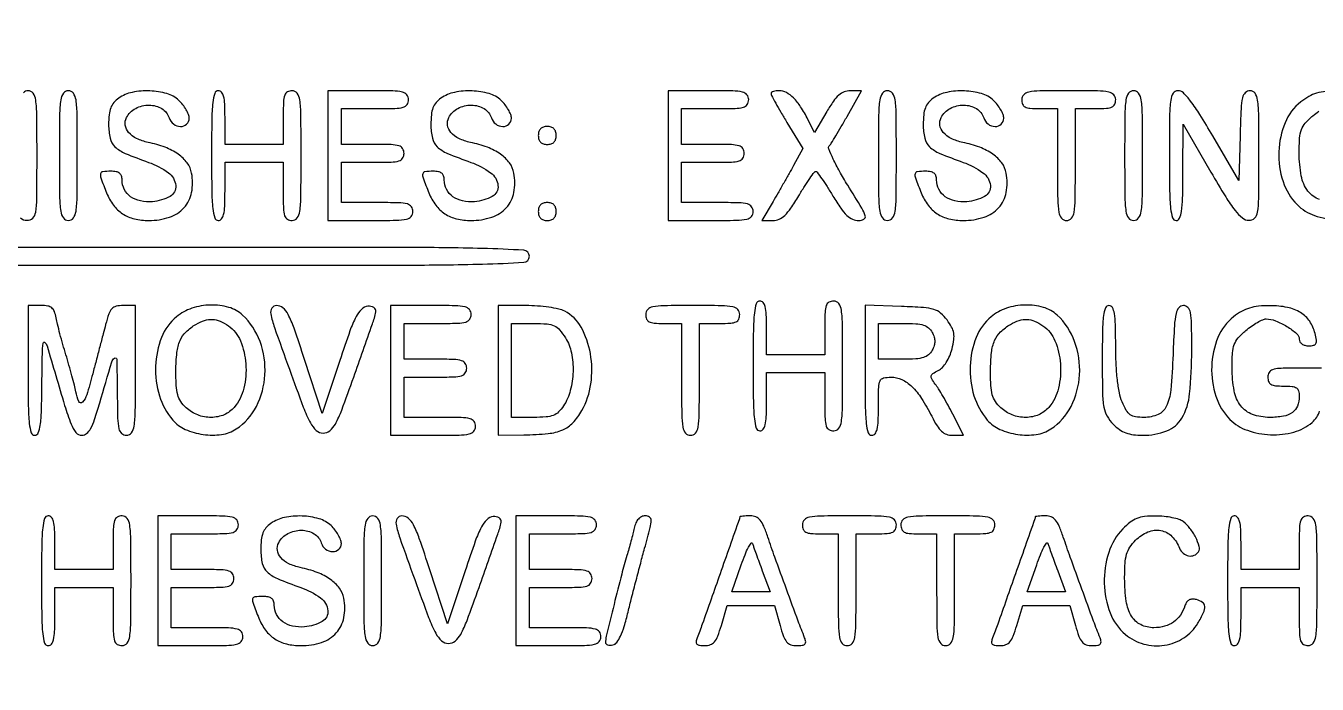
# Model space of a CAD drawing. Extents: x 0 to 1066, y 0 to 761.
# Drawn here: x 792.49 to 816.9, y 282.09 to 294.53 of the extents above; entities that cross this region are included whole.
import ezdxf

# ---------------------------------------------------------------- set-up
doc = ezdxf.new("R2010")
doc.units = 0
doc.header["$MEASUREMENT"] = 0

msp = doc.modelspace()

# ---------------------------------------------------------------- linework, layer by layer
for points in [[(183.390323, 95.266879, 0.000001), (192.989143, 95.254457, 0.000118)], [(329.859243, 95.267872, -0.000023), (352.558836, 95.240684, -0.000004), (375.624384, 95.211821, -0.198594)], [(479.458836, 95.240684, -0.000004), (502.524384, 95.211821, -0.198594)], [(710.559243, 95.267872, -0.000023), (733.258836, 95.240684, -0.000004), (756.324384, 95.211821, -0.198594)], [(416.092229, 95.24091, -0.000004), (439.072908, 95.212432, -0.198597)], [(542.992229, 95.24091, -0.000004), (565.972908, 95.212432, -0.198597)], [(606.442229, 95.24091, -0.000004), (629.422908, 95.212432, -0.198597)], [(669.892229, 95.24091, -0.000004), (692.872908, 95.212432, -0.198597)], [(792.390726, 290.902838, 0.170079), (792.51165, 290.858107, 0.199339), (792.619931, 290.900873, 0.163117), (792.677625, 291.012306, 0.036571), (792.698704, 291.271181, 0.002034), (792.702, 292.0815, 0.002367), (792.698369, 292.848672, 0.031318), (792.677984, 293.130983, 0.117824), (792.628177, 293.259677, 0.246563), (792.53576, 293.3082, 0.195513), (792.444955, 293.271282, 0.145553)], [(817.058834, 293.295018, 0.049497), (816.888712, 293.261329, 0.05494), (816.740239, 293.197821, 0.038421), (816.588928, 293.096343, 0.129246), (816.292805, 292.703697, 0.088626), (816.174613, 292.155392, 0.087215), (816.253165, 291.591733, 0.118789), (816.51996, 291.155531, 0.112618), (816.848424, 290.949094, 0.075265), (817.286535, 290.866395, 0.075304)], [(816.944934, 291.249599, -0.145015), (816.724723, 291.411575, -0.116882), (816.598779, 291.696749, -0.045825), (816.5592, 292.127689, -0.015089), (816.567847, 292.414168, -0.073154), (816.601095, 292.572958, -0.095003), (816.674551, 292.694979, -0.035007), (816.819491, 292.83538, -0.021479), (816.928286, 292.919217, -0.024071)], [(816.9822, 288.063), (816.4746, 288.063, 0.008455), (816.180902, 288.058033, 0.072107), (816.0516, 288.0348, 0.188641), (815.990068, 287.983532, 0.12648), (815.967, 287.8938, 0.087745), (815.981999, 287.808992, 0.177212), (816.025163, 287.757836, 0.10769), (816.108766, 287.731553, 0.022514), (816.2631, 287.7246, -0.021714), (816.425185, 287.717558, -0.124268), (816.505865, 287.689551, -0.187079), (816.546295, 287.632864, -0.062494), (816.5592, 287.53002, -0.091498), (816.525563, 287.347747, -0.148314), (816.429774, 287.224186, -0.113347), (816.259688, 287.154047, -0.041372), (815.99852, 287.1324, -0.086758), (815.675934, 287.188799, -0.145015), (815.455723, 287.350775, -0.116882), (815.329779, 287.635949, -0.045825), (815.2902, 288.066889, -0.015089), (815.298847, 288.353368, -0.073154), (815.332095, 288.512158, -0.095003), (815.405551, 288.634179, -0.035007), (815.550491, 288.77458, -0.021479), (815.659286, 288.858417, -0.024071), (815.770926, 288.929263, -0.024321), (815.870791, 288.979828, -0.105406), (815.935392, 288.9936, -0.095864), (816.112727, 288.959284, -0.042073), (816.327296, 288.851265, -0.039621), (816.509719, 288.718347, -0.218876), (816.5592, 288.610727, 0.137225), (816.572737, 288.562332, 0.104143), (816.610596, 288.521939, 0.087371), (816.668139, 288.495135, 0.065501), (816.737571, 288.486, 0.051376), (816.830548, 288.495579, 0.224479), (816.873499, 288.528025, 0.158116), (816.88418, 288.590788, 0.023398), (816.859342, 288.71865, 0.090086), (816.757094, 288.94864, 0.105062), (816.584633, 289.113682, 0.089301), (816.33608, 289.211788, 0.048933), (816.0093, 289.244581, 0.02471), (815.789834, 289.234218, 0.049497), (815.619712, 289.200529, 0.05494), (815.471239, 289.137021, 0.038421), (815.319928, 289.035543, 0.129246), (815.023805, 288.642897, 0.088626), (814.905613, 288.094592, 0.087215), (814.984165, 287.530933, 0.118789), (815.25096, 287.094731, 0.112618), (815.579424, 286.888294, 0.075265), (816.017535, 286.805595, 0.075304), (816.460252, 286.856285, 0.113008), (816.802123, 287.038366, 0.065979), (816.889955, 287.137589, 0.074329), (816.944672, 287.252491, 0.054743)]]:
    msp.add_lwpolyline(points, format="xyb")
for points in [[(409.06215, 749.15415), (40.8618, 749.132981), (40.8618, 380.65769), (40.8618, 12.1824), (501.2973, 12.1824), (961.7328, 12.1824), (961.7328, 380.646631), (961.7328, 749.110861), (961.41555, 749.1633, 0.040886), (961.153339, 749.184871, 0.000002), (934.190609, 749.194398, 0.000089), (904.448031, 749.199508, 0.000054), (869.1804, 749.195529, -0.000029), (813.61687, 749.186499, -0.000004), (696.10453, 749.175037, -0.000004), (556.774728, 749.163736, -0.000004)], [(793.125, 292.0815, 0.002322), (793.128589, 291.308638, 0.031956), (793.149067, 291.029287, 0.123223), (793.199878, 290.902909, 0.240299), (793.2942, 290.8548, 0.240299), (793.388522, 290.902909, 0.123223), (793.439333, 291.029287, 0.031956), (793.459811, 291.308638, 0.002322), (793.4634, 292.0815, 0.002322), (793.459811, 292.854362, 0.031956), (793.439333, 293.133713, 0.123223), (793.388522, 293.260091, 0.240299), (793.2942, 293.3082, 0.240299), (793.199878, 293.260091, 0.123223), (793.149067, 293.133713, 0.031956), (793.128589, 292.854362, 0.002322)], [(794.24595, 293.166544, 0.064007), (794.153152, 293.082332, 0.085808), (794.095351, 292.984765, 0.066535), (794.064834, 292.854874, 0.024477), (794.0556, 292.666358, 0.055339), (794.084237, 292.408412, 0.149321), (794.174473, 292.249924, 0.090969), (794.368244, 292.124262, 0.013145), (794.809697, 291.954257, -0.070637), (795.184195, 291.758169, -0.215768), (795.323951, 291.515424, -0.299828), (795.216196, 291.311064, -0.104684), (794.882404, 291.20987, -0.073735), (794.655938, 291.223805, -0.104161), (794.471647, 291.305273, -0.119079), (794.352323, 291.444112, -0.118782), (794.3094, 291.622243, 0.082235), (794.296946, 291.697452, 0.147435), (794.260833, 291.747934, 0.119852), (794.196624, 291.776494, 0.045016), (794.0979, 291.7854, 0.028442), (793.943493, 291.77661, 0.327023), (793.901392, 291.737713, 0.139119), (793.908029, 291.658542, 0.005125), (794.017889, 291.375601, 0.065244), (794.146677, 291.145852, 0.088006), (794.320042, 290.983038, 0.085852), (794.54234, 290.887165, 0.059042), (794.815473, 290.8548, 0.079385), (795.204677, 290.916986, 0.130563), (795.482488, 291.097624, 0.137881), (795.624628, 291.384102, 0.093265), (795.624828, 291.750847, 0.114024), (795.541295, 291.941728, 0.079467), (795.37227, 292.106486, 0.063948), (795.122922, 292.2383, 0.038754), (794.801766, 292.331034, -0.060203), (794.585087, 292.403777, -0.103319), (794.434006, 292.518645, -0.141227), (794.369642, 292.657435, -0.162669), (794.394078, 292.800746, -0.149104), (794.567837, 292.973803, -0.123853), (794.822231, 293.036298, -0.133716), (795.061553, 292.9697, -0.183571), (795.199073, 292.796272, 0.153609), (795.280987, 292.679612, 0.157876), (795.414016, 292.632461, 0.194842), (795.529996, 292.675772, 0.210147), (795.5784, 292.785853, 0.093821), (795.564733, 292.858046, 0.037607), (795.520883, 292.94897, 0.035541), (795.457523, 293.042463, 0.037508), (795.382597, 293.124253, 0.118482), (795.15687, 293.252994, 0.061394), (794.834523, 293.304956, 0.060569), (794.502356, 293.277054, 0.10142)], [(796.0014, 292.0815, 0.003213), (796.005728, 291.407979, 0.022561), (796.024738, 291.0804, 0.049302), (796.060653, 290.904677, 0.328801), (796.1283, 290.8548, 0.232029), (796.190037, 290.88508, 0.108427), (796.229169, 290.9676, 0.047315), (796.249901, 291.123457, 0.00942), (796.2552, 291.4047), (796.2552, 291.9546), (796.8051, 291.9546), (797.355, 291.9546), (797.355, 291.4047, 0.007414), (797.359771, 291.08292, 0.067313), (797.382658, 290.944687, 0.186514), (797.434013, 290.879504, 0.134481), (797.5242, 290.8548, 0.240299), (797.618522, 290.902909, 0.123223), (797.669333, 291.029287, 0.031956), (797.689811, 291.308638, 0.002322), (797.6934, 292.0815, 0.002322), (797.689811, 292.854362, 0.031956), (797.669333, 293.133713, 0.123223), (797.618522, 293.260091, 0.240299), (797.5242, 293.3082, 0.12648), (797.434468, 293.285132, 0.188641), (797.3832, 293.2236, 0.072107), (797.359967, 293.094298, 0.008455), (797.355, 292.8006), (797.355, 292.293), (796.8051, 292.293), (796.2552, 292.293), (796.2552, 292.8006, 0.010614), (796.249747, 293.057441, 0.050675), (796.228763, 293.20245, 0.113455), (796.189468, 293.27963, 0.222027), (796.1283, 293.3082, 0.328801), (796.060653, 293.258323, 0.049302), (796.024738, 293.0826, 0.022561), (796.005728, 292.755021, 0.003213)], [(798.201, 292.0815), (798.201, 290.8548), (799.0047, 290.8548, 0.004147), (799.495409, 290.85887, 0.047763), (799.686788, 290.880403, 0.16431), (799.774194, 290.931993, 0.179874), (799.8084, 291.024, 0.157888), (799.77886, 291.115216, 0.176663), (799.70265, 291.166763, 0.055952), (799.537778, 291.188853, 0.005351), (799.1316, 291.1932), (798.4548, 291.1932), (798.4548, 291.5739), (798.4548, 291.9546), (799.047, 291.9546, 0.006583), (799.396892, 291.959207, 0.063075), (799.544025, 291.981793, 0.183695), (799.61287, 292.033226, 0.142406), (799.6392, 292.1238, 0.142406), (799.61287, 292.214374, 0.183695), (799.544025, 292.265807, 0.063075), (799.396892, 292.288393, 0.006583), (799.047, 292.293), (798.4548, 292.293), (798.4548, 292.6314), (798.4548, 292.9698), (799.0893, 292.9698, 0.005909), (799.467326, 292.974267, 0.059311), (799.623338, 292.99659, 0.180365), (799.695856, 293.048088, 0.150217), (799.7238, 293.139, 0.17273), (799.691127, 293.230757, 0.168559), (799.607475, 293.28235, 0.050222), (799.424922, 293.304049, 0.004487), (798.9624, 293.3082), (798.201, 293.3082)], [(800.33715, 293.166544, 0.064007), (800.244352, 293.082332, 0.085808), (800.186551, 292.984765, 0.066535), (800.156034, 292.854874, 0.024477), (800.1468, 292.666358, 0.055339), (800.175437, 292.408412, 0.149321), (800.265673, 292.249924, 0.090969), (800.459444, 292.124262, 0.013145), (800.900897, 291.954257, -0.070637), (801.275395, 291.758169, -0.215768), (801.415151, 291.515424, -0.299828), (801.307396, 291.311064, -0.104684), (800.973604, 291.20987, -0.073735), (800.747138, 291.223805, -0.104161), (800.562847, 291.305273, -0.119079), (800.443523, 291.444112, -0.118782), (800.4006, 291.622243, 0.082235), (800.388146, 291.697452, 0.147435), (800.352033, 291.747934, 0.119852), (800.287824, 291.776494, 0.045016), (800.1891, 291.7854, 0.028442), (800.034693, 291.77661, 0.327023), (799.992592, 291.737713, 0.139119), (799.999229, 291.658542, 0.005125), (800.109089, 291.375601, 0.065244), (800.237877, 291.145852, 0.088006), (800.411242, 290.983038, 0.085852), (800.63354, 290.887165, 0.059042), (800.906673, 290.8548, 0.079385), (801.295877, 290.916986, 0.130563), (801.573688, 291.097624, 0.137881), (801.715828, 291.384102, 0.093265), (801.716028, 291.750847, 0.114024), (801.632495, 291.941728, 0.079467), (801.46347, 292.106486, 0.063948), (801.214122, 292.2383, 0.038754), (800.892966, 292.331034, -0.060203), (800.676287, 292.403777, -0.103319), (800.525206, 292.518645, -0.141227), (800.460842, 292.657435, -0.162669), (800.485278, 292.800746, -0.149104), (800.659037, 292.973803, -0.123853), (800.913431, 293.036298, -0.133716), (801.152753, 292.9697, -0.183571), (801.290273, 292.796272, 0.153609), (801.372187, 292.679612, 0.157876), (801.505216, 292.632461, 0.194842), (801.621196, 292.675772, 0.210147), (801.6696, 292.785853, 0.093821), (801.655933, 292.858046, 0.037607), (801.612083, 292.94897, 0.035541), (801.548723, 293.042463, 0.037508), (801.473797, 293.124253, 0.118482), (801.24807, 293.252994, 0.061394), (800.925723, 293.304956, 0.060569), (800.593556, 293.277054, 0.10142)], [(804.6306, 292.0815), (804.6306, 290.8548), (805.4343, 290.8548, 0.004147), (805.925009, 290.85887, 0.047763), (806.116388, 290.880403, 0.16431), (806.203794, 290.931993, 0.179874), (806.238, 291.024, 0.157888), (806.20846, 291.115216, 0.176663), (806.13225, 291.166763, 0.055952), (805.967378, 291.188853, 0.005351), (805.5612, 291.1932), (804.8844, 291.1932), (804.8844, 291.5739), (804.8844, 291.9546), (805.4766, 291.9546, 0.006583), (805.826492, 291.959207, 0.063075), (805.973625, 291.981793, 0.183695), (806.04247, 292.033226, 0.142406), (806.0688, 292.1238, 0.142406), (806.04247, 292.214374, 0.183695), (805.973625, 292.265807, 0.063075), (805.826492, 292.288393, 0.006583), (805.4766, 292.293), (804.8844, 292.293), (804.8844, 292.6314), (804.8844, 292.9698), (805.5189, 292.9698, 0.005909), (805.896926, 292.974267, 0.059311), (806.052938, 292.99659, 0.180365), (806.125456, 293.048088, 0.150217), (806.1534, 293.139, 0.17273), (806.120727, 293.230757, 0.168559), (806.037075, 293.28235, 0.050222), (805.854522, 293.304049, 0.004487), (805.392, 293.3082), (804.6306, 293.3082)], [(806.5764, 293.255817, 0.12301), (806.585301, 293.220185, 0.003159), (806.664475, 293.073833, 0.006529), (806.761337, 292.902792, 0.00439), (806.876231, 292.709859), (807.176061, 292.216284), (807.000897, 291.895092, -0.002869), (806.918634, 291.746288, -0.001518), (806.814989, 291.562632, -0.00151), (806.707812, 291.375375, -0.002337), (806.613997, 291.21435), (806.402262, 290.8548), (806.611488, 290.8548, 0.105199), (806.728489, 290.879692, 0.085914), (806.835015, 290.951119, 0.052726), (806.94962, 291.086256, 0.014746), (807.099022, 291.3201, -0.006681), (807.208854, 291.498278, -0.010501), (807.30841, 291.648013, -0.004849), (807.395705, 291.770949, -0.254944), (807.421015, 291.783001, -0.226292), (807.446331, 291.769172, -0.004433), (807.534163, 291.645329, -0.009702), (807.634318, 291.495295, -0.006242), (807.744853, 291.317701, 0.014971), (807.894172, 291.086873, 0.051802), (808.009724, 290.951791, 0.083594), (808.116553, 290.87982, 0.106918), (808.232224, 290.8548, 0.130295), (808.331299, 290.881064, 0.351922), (808.356235, 290.94427, 0.060655), (808.292839, 291.085406, 0.002956), (808.024563, 291.523722, -0.011173), (807.87033, 291.785267, -0.01758), (807.751015, 292.017101, -0.011947), (807.666079, 292.209224, -0.293207), (807.675932, 292.263972, 0.047422), (807.714279, 292.314028, 0.003721), (807.80238, 292.457242, 0.005039), (807.904667, 292.630236, 0.003834), (808.013365, 292.82175), (808.284552, 293.3082), (808.073015, 293.3082, 0.093558), (807.958444, 293.286573, 0.088897), (807.857318, 293.224506, 0.059307), (807.754531, 293.108375, 0.018991), (807.630337, 292.913789), (807.399197, 292.519377), (807.27331, 292.765739, 0.025616), (807.135375, 293.004639, 0.052309), (806.999502, 293.17288, 0.070756), (806.865301, 293.273979, 0.126762), (806.732488, 293.3082, 0.031847), (806.672694, 293.304388, 0.049151), (806.622251, 293.292812, 0.063174), (806.587325, 293.275943, 0.253917)], [(808.6068, 292.0815, 0.002322), (808.610389, 291.308638, 0.031956), (808.630867, 291.029287, 0.123223), (808.681678, 290.902909, 0.240299), (808.776, 290.8548, 0.240299), (808.870322, 290.902909, 0.123223), (808.921133, 291.029287, 0.031956), (808.941611, 291.308638, 0.002322), (808.9452, 292.0815, 0.002322), (808.941611, 292.854362, 0.031956), (808.921133, 293.133713, 0.123223), (808.870322, 293.260091, 0.240299), (808.776, 293.3082, 0.240299), (808.681678, 293.260091, 0.123223), (808.630867, 293.133713, 0.031956), (808.610389, 292.854362, 0.002322)], [(809.64315, 293.166544, 0.064007), (809.550352, 293.082332, 0.085808), (809.492551, 292.984765, 0.066535), (809.462034, 292.854874, 0.024477), (809.4528, 292.666358, 0.055339), (809.481437, 292.408412, 0.149321), (809.571673, 292.249924, 0.090969), (809.765444, 292.124262, 0.013145), (810.206897, 291.954257, -0.070637), (810.581395, 291.758169, -0.215768), (810.721151, 291.515424, -0.299828), (810.613396, 291.311064, -0.104684), (810.279604, 291.20987, -0.073735), (810.053138, 291.223805, -0.104161), (809.868847, 291.305273, -0.119079), (809.749523, 291.444112, -0.118782), (809.7066, 291.622243, 0.082235), (809.694146, 291.697452, 0.147435), (809.658033, 291.747934, 0.119852), (809.593824, 291.776494, 0.045016), (809.4951, 291.7854, 0.028442), (809.340693, 291.77661, 0.327023), (809.298592, 291.737713, 0.139119), (809.305229, 291.658542, 0.005125), (809.415089, 291.375601, 0.065244), (809.543877, 291.145852, 0.088006), (809.717242, 290.983038, 0.085852), (809.93954, 290.887165, 0.059042), (810.212673, 290.8548, 0.079385), (810.601877, 290.916986, 0.130563), (810.879688, 291.097624, 0.137881), (811.021828, 291.384102, 0.093265), (811.022028, 291.750847, 0.114024), (810.938495, 291.941728, 0.079467), (810.76947, 292.106486, 0.063948), (810.520122, 292.2383, 0.038754), (810.198966, 292.331034, -0.060203), (809.982287, 292.403777, -0.103319), (809.831206, 292.518645, -0.141227), (809.766842, 292.657435, -0.162669), (809.791278, 292.800746, -0.149104), (809.965037, 292.973803, -0.123853), (810.219431, 293.036298, -0.133716), (810.458753, 292.9697, -0.183571), (810.596273, 292.796272, 0.153609), (810.678187, 292.679612, 0.157876), (810.811216, 292.632461, 0.194842), (810.927196, 292.675772, 0.210147), (810.9756, 292.785853, 0.093821), (810.961933, 292.858046, 0.037607), (810.918083, 292.94897, 0.035541), (810.854723, 293.042463, 0.037508), (810.779797, 293.124253, 0.118482), (810.55407, 293.252994, 0.061394), (810.231723, 293.304956, 0.060569), (809.899556, 293.277054, 0.10142)], [(811.314, 293.139, 0.094959), (811.330563, 293.052574, 0.184152), (811.37745, 293.001525, 0.098846), (811.470439, 292.97613, 0.017388), (811.6524, 292.9698), (811.9908, 292.9698), (811.9908, 291.9123, 0.002827), (811.994531, 291.252341, 0.036854), (812.015334, 291.008137, 0.138781), (812.066594, 290.897668, 0.218517), (812.16, 290.8548, 0.218517), (812.253406, 290.897668, 0.138781), (812.304666, 291.008137, 0.036854), (812.325469, 291.252341, 0.002827), (812.3292, 291.9123), (812.3292, 292.9698), (812.7099, 292.9698, 0.013964), (812.919658, 292.975659, 0.090841), (813.021863, 293.00035, 0.188085), (813.072434, 293.051395, 0.102588), (813.0906, 293.139, 0.193568), (813.053402, 293.231485, 0.15568), (812.958413, 293.283021, 0.043488), (812.749405, 293.304267, 0.003595), (812.2023, 293.3082, 0.003595), (811.655195, 293.304267, 0.043488), (811.446188, 293.283021, 0.15568), (811.351198, 293.231485, 0.193568)], [(813.2598, 292.0815, 0.002322), (813.263389, 291.308638, 0.031956), (813.283867, 291.029287, 0.123223), (813.334678, 290.902909, 0.240299), (813.429, 290.8548, 0.240299), (813.523322, 290.902909, 0.123223), (813.574133, 291.029287, 0.031956), (813.594611, 291.308638, 0.002322), (813.5982, 292.0815, 0.002322), (813.594611, 292.854362, 0.031956), (813.574133, 293.133713, 0.123223), (813.523322, 293.260091, 0.240299), (813.429, 293.3082, 0.240299), (813.334678, 293.260091, 0.123223), (813.283867, 293.133713, 0.031956), (813.263389, 292.854362, 0.002322)], [(814.1058, 292.0815, 0.003213), (814.110128, 291.407979, 0.022561), (814.129138, 291.0804, 0.049302), (814.165053, 290.904677, 0.328801), (814.2327, 290.8548, 0.295501), (814.298072, 290.897131, 0.070336), (814.335806, 291.027831, 0.029944), (814.35584, 291.275394, 0.004715), (814.361437, 291.76425), (814.363274, 292.6737), (814.890187, 291.767557, 0.006242), (815.169561, 291.300624, 0.029041), (815.349282, 291.043337, 0.052989), (815.486526, 290.902838, 0.170079), (815.60745, 290.858107, 0.199339), (815.715731, 290.900873, 0.163117), (815.773425, 291.012306, 0.036571), (815.794504, 291.271181, 0.002034), (815.7978, 292.0815, 0.002367), (815.794169, 292.848672, 0.031318), (815.773784, 293.130983, 0.117824), (815.723977, 293.259677, 0.246563), (815.63156, 293.3082, 0.195513), (815.540755, 293.271282, 0.145553), (815.487452, 293.175856, 0.043894), (815.459939, 292.969593, 0.004128), (815.44121, 292.458318), (815.4171, 291.608436), (814.923917, 292.458318, 0.007787), (814.683838, 292.857583, 0.025041), (814.507001, 293.11221, 0.035073), (814.369147, 293.267118, 0.195814), (814.268267, 293.3082, 0.254619), (814.178261, 293.259188, 0.110911), (814.129751, 293.127358, 0.030502), (814.109487, 292.841186, 0.002427)], [(802.1772, 292.4622, 0.072254), (802.187931, 292.388331, 0.124864), (802.2195, 292.3353, 0.124864), (802.272531, 292.303731, 0.072254), (802.3464, 292.293, 0.072254), (802.420269, 292.303731, 0.124864), (802.4733, 292.3353, 0.124864), (802.504869, 292.388331, 0.072254), (802.5156, 292.4622, 0.072254), (802.504869, 292.536069, 0.124864), (802.4733, 292.5891, 0.124864), (802.420269, 292.620669, 0.072254), (802.3464, 292.6314, 0.072254), (802.272531, 292.620669, 0.124864), (802.2195, 292.5891, 0.124864), (802.187931, 292.536069, 0.072254)], [(802.1772, 291.024, 0.072254), (802.187931, 290.950131, 0.124864), (802.2195, 290.8971, 0.124864), (802.272531, 290.865531, 0.072254), (802.3464, 290.8548, 0.072254), (802.420269, 290.865531, 0.124864), (802.4733, 290.8971, 0.124864), (802.504869, 290.950131, 0.072254), (802.5156, 291.024, 0.072254), (802.504869, 291.097869, 0.124864), (802.4733, 291.1509, 0.124864), (802.420269, 291.182469, 0.072254), (802.3464, 291.1932, 0.072254), (802.272531, 291.182469, 0.124864), (802.2195, 291.1509, 0.124864), (802.187931, 291.097869, 0.072254)], [(788.1336, 290.178, 0.3959), (788.240061, 290.06462, 0.009636), (789.0219, 290.030466, 0.005779), (790.484022, 290.01171, 0.000317), (795.0708, 290.0088, 0.000317), (799.657578, 290.01171, 0.005779), (801.1197, 290.030466, 0.009636), (801.901539, 290.06462, 0.3959), (802.008, 290.178, 0.3959), (801.901539, 290.29138, 0.009636), (801.1197, 290.325534, 0.005779), (799.657578, 290.34429, 0.000317), (795.0708, 290.3472, 0.000317), (790.484022, 290.34429, 0.005779), (789.0219, 290.325534, 0.009636), (788.240061, 290.29138, 0.3959)], [(792.5328, 288.0207, 0.003213), (792.537128, 287.347179, 0.022561), (792.556138, 287.0196, 0.049302), (792.592053, 286.843877, 0.328801), (792.6597, 286.794, 0.305395), (792.725934, 286.838616, 0.062503), (792.764202, 286.982264, 0.027449), (792.78601, 287.25216, 0.004264), (792.795237, 287.78805, -0.002416), (792.802585, 288.331522, -0.029471), (792.818646, 288.538943, -0.603012), (792.850412, 288.550514, -0.138127), (792.890891, 288.486, 0.001112), (793.224407, 287.360384, 0.020238), (793.346004, 287.006251, 0.077221), (793.438219, 286.847177, 0.226588), (793.549537, 286.794, 0.178321), (793.637745, 286.826492, 0.090477), (793.713567, 286.919402, 0.045479), (793.790222, 287.09428, 0.010027), (793.887809, 287.40735, -0.001209), (794.114105, 288.181115, -0.180504), (794.168926, 288.254117, -0.586533), (794.209968, 288.232153, -0.002598), (794.218121, 287.61885, 0.004063), (794.226282, 287.11581, 0.046466), (794.249447, 286.919091, 0.159576), (794.301738, 286.829136, 0.183972), (794.394, 286.794, 0.240299), (794.488322, 286.842109, 0.123223), (794.539133, 286.968487, 0.031956), (794.559611, 287.247838, 0.002322), (794.5632, 288.0207), (794.5632, 289.2474), (794.328635, 289.2474, 0.057703), (794.198547, 289.232337, 0.150789), (794.118217, 289.185284, 0.102355), (794.060277, 289.088096, 0.018959), (793.99928, 288.88785, 0.000085), (793.952537, 288.710426, 0.000034), (793.88825, 288.466172, 0.000033), (793.818816, 288.20222, 0.000041), (793.754414, 287.95725, -0.009374), (793.640979, 287.556352, -0.115475), (793.561991, 287.419801, -0.538762), (793.495054, 287.431423, -0.053672), (793.436397, 287.61885, 0.012912), (793.409267, 287.739109, 0.003926), (793.362047, 287.919841, 0.003928), (793.305936, 288.121594, 0.004276), (793.248178, 288.3168, -0.00492), (793.190694, 288.512006, -0.004529), (793.135402, 288.713759, -0.004526), (793.089371, 288.894501, -0.014927), (793.063681, 289.01475, 0.043617), (793.030778, 289.134663, 0.134321), (792.982198, 289.202421, 0.130778), (792.905029, 289.237034, 0.040414), (792.776998, 289.2474), (792.5328, 289.2474)], [(795.339403, 289.035373, 0.123885), (795.056212, 288.642677, 0.085485), (794.942637, 288.103757, 0.082885), (795.015108, 287.541736, 0.104562), (795.266839, 287.083126, 0.111799), (795.504809, 286.906775, 0.06908), (795.841208, 286.811081, 0.069045), (796.191165, 286.810615, 0.111332), (796.469082, 286.914681, 0.131426), (796.849839, 287.34066, 0.103697), (797.010254, 287.940311, 0.101152), (796.91759, 288.566653, 0.118621), (796.586971, 289.066219, 0.118666), (796.327235, 289.212801, 0.075716), (795.981556, 289.256738, 0.073305), (795.626541, 289.195407, 0.095814)], [(797.47226, 288.04185, 0.003393), (797.735469, 287.326987, 0.031784), (797.870064, 287.028105, 0.088186), (797.981121, 286.885771, 0.185146), (798.110142, 286.8363, 0.171713), (798.236248, 286.880924, 0.097838), (798.341069, 287.006508, 0.035907), (798.461975, 287.271053, 0.004013), (798.688504, 287.8938, 0.000902), (799.042812, 288.898458, 0.03521), (799.10518, 289.126596, 0.313686), (799.06874, 289.210101, 0.175088), (798.955183, 289.233682, 0.158568), (798.834343, 289.174347, 0.080982), (798.732565, 289.037142, 0.034439), (798.617742, 288.771335, 0.004852), (798.424655, 288.206166), (798.094166, 287.207232), (797.759171, 288.227316, 0.004319), (797.559481, 288.818121, 0.035828), (797.447719, 289.077955, 0.094668), (797.349192, 289.203189, 0.180786), (797.230913, 289.2474, 0.252582), (797.141496, 289.199152, 0.197186), (797.120118, 289.089057, 0.035219), (797.190413, 288.833069, 0.0019)], [(799.3854, 288.0207), (799.3854, 286.794), (800.1891, 286.794, 0.004147), (800.679809, 286.79807, 0.047763), (800.871188, 286.819603, 0.16431), (800.958594, 286.871193, 0.179874), (800.9928, 286.9632, 0.157888), (800.96326, 287.054416, 0.176663), (800.88705, 287.105962, 0.055952), (800.722178, 287.128053, 0.005351), (800.316, 287.1324), (799.6392, 287.1324), (799.6392, 287.5131), (799.6392, 287.8938), (800.2314, 287.8938, 0.006583), (800.581292, 287.898407, 0.063075), (800.728425, 287.920993, 0.183695), (800.79727, 287.972426, 0.142406), (800.8236, 288.063, 0.142406), (800.79727, 288.153574, 0.183695), (800.728425, 288.205007, 0.063075), (800.581292, 288.227593, 0.006583), (800.2314, 288.2322), (799.6392, 288.2322), (799.6392, 288.5706), (799.6392, 288.909), (800.2737, 288.909, 0.005909), (800.651726, 288.913467, 0.059311), (800.807738, 288.93579, 0.180365), (800.880256, 288.987288, 0.150217), (800.9082, 289.0782, 0.17273), (800.875527, 289.169957, 0.168559), (800.791875, 289.22155, 0.050222), (800.609322, 289.243249, 0.004487), (800.1468, 289.2474), (799.3854, 289.2474)], [(801.4158, 288.0207), (801.4158, 286.794), (801.90225, 286.802433, 0.018847), (802.36522, 286.827933, 0.076273), (802.638629, 286.896281, 0.107083), (802.829818, 287.030069, 0.057946), (803.000022, 287.262964, 0.09461), (803.171013, 287.767618, 0.077415), (803.161601, 288.338231, 0.083451), (802.985967, 288.838665, 0.148656), (802.675784, 289.140403, 0.065462), (802.56344, 289.180866, 0.01784), (802.377459, 289.214574, 0.017725), (802.161831, 289.237991, 0.017594), (801.94455, 289.246153), (801.4158, 289.2474)], [(804.2076, 289.0782, 0.094959), (804.224163, 288.991774, 0.184152), (804.27105, 288.940725, 0.098846), (804.364039, 288.91533, 0.017388), (804.546, 288.909), (804.8844, 288.909), (804.8844, 287.8515, 0.002827), (804.888131, 287.191541, 0.036854), (804.908934, 286.947338, 0.138781), (804.960194, 286.836868, 0.218517), (805.0536, 286.794, 0.218517), (805.147006, 286.836868, 0.138781), (805.198266, 286.947338, 0.036854), (805.219069, 287.191541, 0.002827), (805.2228, 287.8515), (805.2228, 288.909), (805.6035, 288.909, 0.013964), (805.813258, 288.914859, 0.090841), (805.915463, 288.93955, 0.188085), (805.966034, 288.990595, 0.102588), (805.9842, 289.0782, 0.193568), (805.947002, 289.170685, 0.15568), (805.852013, 289.222221, 0.043488), (805.643005, 289.243467, 0.003595), (805.0959, 289.2474, 0.003595), (804.548795, 289.243467, 0.043488), (804.339788, 289.222221, 0.15568), (804.244798, 289.170685, 0.193568)], [(806.238, 288.1053, 0.003213), (806.242328, 287.431779, 0.022561), (806.261338, 287.1042, 0.049302), (806.297253, 286.928477, 0.328801), (806.3649, 286.8786, 0.232029), (806.426637, 286.90888, 0.108427), (806.465769, 286.9914, 0.047315), (806.486501, 287.147257, 0.00942), (806.4918, 287.4285), (806.4918, 287.9784), (807.0417, 287.9784), (807.5916, 287.9784), (807.5916, 287.4285, 0.007414), (807.596371, 287.10672, 0.067313), (807.619258, 286.968487, 0.186514), (807.670613, 286.903304, 0.134481), (807.7608, 286.8786, 0.240299), (807.855122, 286.926709, 0.123223), (807.905933, 287.053087, 0.031956), (807.926411, 287.332438, 0.002322), (807.93, 288.1053, 0.002322), (807.926411, 288.878162, 0.031956), (807.905933, 289.157513, 0.123223), (807.855122, 289.283891, 0.240299), (807.7608, 289.332, 0.12648), (807.671068, 289.308932, 0.188641), (807.6198, 289.2474, 0.072107), (807.596567, 289.118098, 0.008455), (807.5916, 288.8244), (807.5916, 288.3168), (807.0417, 288.3168), (806.4918, 288.3168), (806.4918, 288.8244, 0.010614), (806.486347, 289.081241, 0.050675), (806.465363, 289.22625, 0.113455), (806.426068, 289.30343, 0.222027), (806.3649, 289.332, 0.328801), (806.297253, 289.282123, 0.049302), (806.261338, 289.1064, 0.022561), (806.242328, 288.778821, 0.003213)], [(808.353, 288.024121, 0.003202), (808.357326, 287.348613, 0.022501), (808.376332, 287.02017, 0.049121), (808.41223, 286.843947, 0.329081), (808.4799, 286.794, 0.232029), (808.541637, 286.82428, 0.108427), (808.580769, 286.9068, 0.047315), (808.601501, 287.062657, 0.00942), (808.6068, 287.3439, -0.00595), (808.611107, 287.705865, -0.096871), (808.637144, 287.823998, -0.238613), (808.70181, 287.877615, -0.056005), (808.845853, 287.8938, -0.111153), (809.047305, 287.848456, -0.081177), (809.23662, 287.717601, -0.058854), (809.42231, 287.490971, -0.025924), (809.614172, 287.15355, 0.021841), (809.713916, 286.974753, 0.069009), (809.80107, 286.869227, 0.100305), (809.893578, 286.813432, 0.085906), (810.005845, 286.794), (810.21705, 286.794), (810.010873, 287.19585, 0.006834), (809.922806, 287.361872, 0.006481), (809.828698, 287.528412, 0.006451), (809.741651, 287.67356, 0.022591), (809.680227, 287.763675, -0.02569), (809.613648, 287.862664, -0.192002), (809.604729, 287.917464, -0.198014), (809.636063, 287.96239, -0.027525), (809.736928, 288.019575, 0.089041), (809.814881, 288.077414, 0.046566), (809.889398, 288.173076, 0.042448), (809.952634, 288.293402, 0.038847), (809.996864, 288.426263, 0.026721), (810.030834, 288.602622, 0.076578), (810.028842, 288.727041, 0.082928), (809.989816, 288.839384, 0.035157), (809.903472, 288.974062, 0.057331), (809.780902, 289.10434, 0.10358), (809.652517, 289.173632, 0.055706), (809.457385, 289.208574, 0.007564), (809.042158, 289.229671), (808.353, 289.254243)], [(810.736603, 289.035373, 0.123885), (810.453412, 288.642677, 0.085485), (810.339837, 288.103757, 0.082885), (810.412308, 287.541736, 0.104562), (810.664039, 287.083126, 0.111799), (810.902009, 286.906775, 0.06908), (811.238408, 286.811081, 0.069045), (811.588365, 286.810615, 0.111332), (811.866282, 286.914681, 0.131426), (812.247039, 287.34066, 0.103697), (812.407454, 287.940311, 0.101152), (812.31479, 288.566653, 0.118621), (811.984171, 289.066219, 0.118666), (811.724435, 289.212801, 0.075716), (811.378756, 289.256738, 0.073305), (811.023741, 289.195407, 0.095814)], [(812.8368, 288.228355, 0.003964), (812.841825, 287.594502, 0.037977), (812.86657, 287.325631, 0.086932), (812.92649, 287.156839, 0.067817), (813.044455, 287.001655, 0.045287), (813.161629, 286.90398, 0.061733), (813.283429, 286.840405, 0.057123), (813.424302, 286.805388, 0.032389), (813.599916, 286.794, 0.091481), (814.057683, 286.87846, 0.171956), (814.340483, 287.119325, 0.107033), (814.488519, 287.57913, 0.02456), (814.5288, 288.398683, 0.004091), (814.524658, 288.904882, 0.042042), (814.503704, 289.112879, 0.139542), (814.455441, 289.209871, 0.210994), (814.370467, 289.2474, 0.224554), (814.283966, 289.206489, 0.120063), (814.231604, 289.097607, 0.038088), (814.20081, 288.867674, 0.003955), (814.174025, 288.322462, -0.011778), (814.13035, 287.64871, -0.086058), (814.047504, 287.337262, -0.186836), (813.891786, 287.186354, -0.100409), (813.625824, 287.1324, -0.036356), (813.464066, 287.144177, -0.118728), (813.365154, 287.183881, -0.110433), (813.291163, 287.266102, -0.02926), (813.213183, 287.425783, -0.051176), (813.161626, 287.596361, -0.018965), (813.123264, 287.844597, -0.016895), (813.098692, 288.14499, -0.011958), (813.0906, 288.483283, 0.005918), (813.085805, 288.888443, 0.03524), (813.065938, 289.098897, 0.084231), (813.027749, 289.209437, 0.274093), (812.9637, 289.2474, 0.308918), (812.897515, 289.202195, 0.062189), (812.860584, 289.056409, 0.026926), (812.841283, 288.781339, 0.004053)], [(796.318497, 288.863639, -0.143223), (796.546198, 288.579323, -0.079931), (796.64866, 288.144153, -0.077332), (796.610465, 287.683018, -0.11509), (796.429196, 287.32275, -0.119537), (796.240784, 287.183195, -0.098447), (795.995127, 287.132552, -0.09388), (795.738677, 287.179262, -0.097006), (795.520403, 287.316347, -0.056872), (795.419483, 287.43544, -0.080028), (795.361587, 287.561796, -0.054705), (795.333763, 287.733524, -0.014142), (795.327291, 288.014297, -0.025001), (795.346355, 288.359155, -0.075567), (795.405782, 288.586138, -0.098225), (795.519237, 288.751005, -0.062967), (795.7053, 288.891419, -0.051006), (795.870066, 288.964758, -0.090781), (796.016714, 288.984795, -0.090761), (796.160971, 288.951581, -0.050966)], [(802.690753, 288.63405, -0.090931), (802.803074, 288.352331, -0.056823), (802.833135, 287.997409, -0.056208), (802.782225, 287.639588, -0.081785), (802.65343, 287.348709, -0.053857), (802.560167, 287.235166, -0.102503), (802.461165, 287.171535, -0.073821), (802.323488, 287.140809, -0.018052), (802.09065, 287.1324), (801.6696, 287.1324), (801.6696, 288.0207), (801.6696, 288.909), (802.093843, 288.909, -0.017821), (802.343818, 288.900088, -0.090339), (802.478317, 288.865535, -0.111314), (802.578076, 288.789166, -0.033754)], [(809.622, 288.7398, -0.049536), (809.658162, 288.652426, -0.073486), (809.670253, 288.5706, -0.073486), (809.658162, 288.488774, -0.049536), (809.622, 288.4014, -0.09537), (809.553105, 288.316475, -0.100861), (809.458866, 288.265233, -0.059921), (809.313832, 288.239248, -0.014397), (809.069123, 288.2322), (808.6068, 288.2322), (808.6068, 288.5706), (808.6068, 288.909), (809.069123, 288.909, -0.014397), (809.313832, 288.901952, -0.059921), (809.458866, 288.875967, -0.100861), (809.553105, 288.824725, -0.09537)], [(811.715697, 288.863639, -0.143223), (811.943398, 288.579323, -0.079931), (812.04586, 288.144153, -0.077332), (812.007665, 287.683018, -0.11509), (811.826396, 287.32275, -0.119537), (811.637984, 287.183195, -0.098447), (811.392327, 287.132552, -0.09388), (811.135877, 287.179262, -0.097006), (810.917603, 287.316347, -0.056872), (810.816683, 287.43544, -0.080028), (810.758787, 287.561796, -0.054705), (810.730963, 287.733524, -0.014142), (810.724491, 288.014297, -0.025001), (810.743555, 288.359155, -0.075567), (810.802982, 288.586138, -0.098225), (810.916437, 288.751005, -0.062967), (811.1025, 288.891419, -0.051006), (811.267266, 288.964758, -0.090781), (811.413914, 288.984795, -0.090761), (811.558171, 288.951581, -0.050966)], [(792.7866, 284.0445, 0.003213), (792.790928, 283.370979, 0.022561), (792.809938, 283.0434, 0.049302), (792.845853, 282.867677, 0.328801), (792.9135, 282.8178, 0.232029), (792.975237, 282.84808, 0.108427), (793.014369, 282.9306, 0.047315), (793.035101, 283.086457, 0.00942), (793.0404, 283.3677), (793.0404, 283.9176), (793.5903, 283.9176), (794.1402, 283.9176), (794.1402, 283.3677, 0.007414), (794.144971, 283.04592, 0.067313), (794.167858, 282.907687, 0.186514), (794.219213, 282.842504, 0.134481), (794.3094, 282.8178, 0.240299), (794.403722, 282.865909, 0.123223), (794.454533, 282.992287, 0.031956), (794.475011, 283.271638, 0.002322), (794.4786, 284.0445, 0.002322), (794.475011, 284.817362, 0.031956), (794.454533, 285.096712, 0.123223), (794.403722, 285.223091, 0.240299), (794.3094, 285.2712, 0.12648), (794.219668, 285.248132, 0.188641), (794.1684, 285.1866, 0.072107), (794.145167, 285.057298, 0.008455), (794.1402, 284.7636), (794.1402, 284.256), (793.5903, 284.256), (793.0404, 284.256), (793.0404, 284.7636, 0.010614), (793.034947, 285.020441, 0.050675), (793.013963, 285.16545, 0.113455), (792.974668, 285.24263, 0.222027), (792.9135, 285.2712, 0.328801), (792.845853, 285.221323, 0.049302), (792.809938, 285.0456, 0.022561), (792.790928, 284.718021, 0.003213)], [(794.9862, 284.0445), (794.9862, 282.8178), (795.7899, 282.8178, 0.004147), (796.280609, 282.82187, 0.047763), (796.471988, 282.843403, 0.16431), (796.559394, 282.894993, 0.179874), (796.5936, 282.987, 0.157888), (796.56406, 283.078216, 0.176663), (796.48785, 283.129762, 0.055952), (796.322978, 283.151853, 0.005351), (795.9168, 283.1562), (795.24, 283.1562), (795.24, 283.5369), (795.24, 283.9176), (795.8322, 283.9176, 0.006583), (796.182092, 283.922207, 0.063075), (796.329225, 283.944793, 0.183695), (796.39807, 283.996226, 0.142406), (796.4244, 284.0868, 0.142406), (796.39807, 284.177374, 0.183695), (796.329225, 284.228807, 0.063075), (796.182092, 284.251393, 0.006583), (795.8322, 284.256), (795.24, 284.256), (795.24, 284.5944), (795.24, 284.9328), (795.8745, 284.9328, 0.005909), (796.252526, 284.937267, 0.059311), (796.408538, 284.95959, 0.180365), (796.481056, 285.011088, 0.150217), (796.509, 285.102, 0.17273), (796.476327, 285.193757, 0.168559), (796.392675, 285.24535, 0.050222), (796.210122, 285.267049, 0.004487), (795.7476, 285.2712), (794.9862, 285.2712)], [(797.12235, 285.129544, 0.064007), (797.029552, 285.045332, 0.085808), (796.971751, 284.947765, 0.066535), (796.941234, 284.817874, 0.024477), (796.932, 284.629358, 0.055339), (796.960637, 284.371412, 0.149321), (797.050873, 284.212924, 0.090969), (797.244644, 284.087262, 0.013145), (797.686097, 283.917257, -0.070637), (798.060595, 283.721169, -0.215768), (798.200351, 283.478424, -0.299828), (798.092596, 283.274064, -0.104684), (797.758804, 283.17287, -0.073735), (797.532338, 283.186805, -0.104161), (797.348047, 283.268273, -0.119079), (797.228723, 283.407112, -0.118782), (797.1858, 283.585243, 0.082235), (797.173346, 283.660452, 0.147435), (797.137233, 283.710934, 0.119852), (797.073024, 283.739494, 0.045016), (796.9743, 283.7484, 0.028442), (796.819893, 283.73961, 0.327023), (796.777792, 283.700713, 0.139119), (796.784429, 283.621542, 0.005125), (796.894289, 283.338601, 0.065244), (797.023077, 283.108852, 0.088006), (797.196442, 282.946038, 0.085852), (797.41874, 282.850165, 0.059042), (797.691873, 282.8178, 0.079385), (798.081077, 282.879986, 0.130563), (798.358888, 283.060624, 0.137881), (798.501028, 283.347102, 0.093265), (798.501228, 283.713847, 0.114024), (798.417695, 283.904728, 0.079467), (798.24867, 284.069486, 0.063948), (797.999322, 284.2013, 0.038754), (797.678166, 284.294034, -0.060203), (797.461487, 284.366777, -0.103319), (797.310406, 284.481645, -0.141227), (797.246042, 284.620435, -0.162669), (797.270478, 284.763746, -0.149104), (797.444237, 284.936803, -0.123853), (797.698631, 284.999298, -0.133716), (797.937953, 284.9327, -0.183571), (798.075473, 284.759272, 0.153609), (798.157387, 284.642612, 0.157876), (798.290416, 284.595461, 0.194842), (798.406396, 284.638772, 0.210147), (798.4548, 284.748853, 0.093821), (798.441133, 284.821046, 0.037607), (798.397283, 284.91197, 0.035541), (798.333923, 285.005463, 0.037508), (798.258997, 285.087253, 0.118482), (798.03327, 285.215994, 0.061394), (797.710923, 285.267956, 0.060569), (797.378756, 285.240054, 0.10142)], [(798.8778, 284.0445, 0.002322), (798.881389, 283.271638, 0.031956), (798.901867, 282.992287, 0.123223), (798.952678, 282.865909, 0.240299), (799.047, 282.8178, 0.240299), (799.141322, 282.865909, 0.123223), (799.192133, 282.992287, 0.031956), (799.212611, 283.271638, 0.002322), (799.2162, 284.0445, 0.002322), (799.212611, 284.817362, 0.031956), (799.192133, 285.096712, 0.123223), (799.141322, 285.223091, 0.240299), (799.047, 285.2712, 0.240299), (798.952678, 285.223091, 0.123223), (798.901867, 285.096712, 0.031956), (798.881389, 284.817362, 0.002322)], [(799.84106, 284.06565, 0.003393), (800.104269, 283.350787, 0.031784), (800.238864, 283.051905, 0.088186), (800.349921, 282.909571, 0.185146), (800.478942, 282.8601, 0.171713), (800.605048, 282.904724, 0.097838), (800.709869, 283.030308, 0.035907), (800.830775, 283.294853, 0.004013), (801.057304, 283.9176, 0.000902), (801.411612, 284.922258, 0.03521), (801.47398, 285.150396, 0.313686), (801.43754, 285.233901, 0.175088), (801.323983, 285.257482, 0.158568), (801.203143, 285.198147, 0.080982), (801.101365, 285.060942, 0.034439), (800.986542, 284.795135, 0.004852), (800.793455, 284.229966), (800.462966, 283.231032), (800.127971, 284.251116, 0.004319), (799.928281, 284.841921, 0.035828), (799.816519, 285.101755, 0.094668), (799.717992, 285.226989, 0.180786), (799.599713, 285.2712, 0.252582), (799.510296, 285.222952, 0.197186), (799.488918, 285.112857, 0.035219), (799.559213, 284.856869, 0.0019)], [(801.7542, 284.0445), (801.7542, 282.8178), (802.5579, 282.8178, 0.004147), (803.048609, 282.82187, 0.047763), (803.239988, 282.843403, 0.16431), (803.327394, 282.894993, 0.179874), (803.3616, 282.987, 0.157888), (803.33206, 283.078216, 0.176663), (803.25585, 283.129762, 0.055952), (803.090978, 283.151853, 0.005351), (802.6848, 283.1562), (802.008, 283.1562), (802.008, 283.5369), (802.008, 283.9176), (802.6002, 283.9176, 0.006583), (802.950092, 283.922207, 0.063075), (803.097225, 283.944793, 0.183695), (803.16607, 283.996226, 0.142406), (803.1924, 284.0868, 0.142406), (803.16607, 284.177374, 0.183695), (803.097225, 284.228807, 0.063075), (802.950092, 284.251393, 0.006583), (802.6002, 284.256), (802.008, 284.256), (802.008, 284.5944), (802.008, 284.9328), (802.6425, 284.9328, 0.005909), (803.020526, 284.937267, 0.059311), (803.176537, 284.95959, 0.180365), (803.249056, 285.011088, 0.150217), (803.277, 285.102, 0.17273), (803.244327, 285.193757, 0.168559), (803.160675, 285.24535, 0.050222), (802.978122, 285.267049, 0.004487), (802.5156, 285.2712), (801.7542, 285.2712)], [(803.990114, 285.03855, -0.007207), (803.964267, 284.929295, -0.00356), (803.928451, 284.791239, -0.003531), (803.889248, 284.648491, -0.005153), (803.85253, 284.523341, 0.01081), (803.753068, 284.16957, 0.002832), (803.609099, 283.598095, 0.001112), (803.462461, 282.996014, 0.055641), (803.447199, 282.875047, 0.217585), (803.457908, 282.850685, 0.10904), (803.487869, 282.833889, 0.075449), (803.533185, 282.82736, 0.046105), (803.587054, 282.832747, 0.187812), (803.659071, 282.878211, 0.050857), (803.729063, 282.996373, 0.035052), (803.799626, 283.182112, 0.01296), (803.873551, 283.4523, -0.002128), (803.941431, 283.723326, -0.001209), (804.025753, 284.050713, -0.001207), (804.112286, 284.380085, -0.001994), (804.187165, 284.65785, 0.003568), (804.29212, 285.052123, 0.058755), (804.310521, 285.186932, 0.256654), (804.278941, 285.246977, 0.147085), (804.198379, 285.2712, 0.108942), (804.127887, 285.255656, 0.101998), (804.068536, 285.21171, 0.08224), (804.022225, 285.138826, 0.046043)], [(805.984195, 285.25005, -0.084799), (805.977691, 285.212034, -0.000052), (805.61172, 284.173262, -0.000388), (805.276176, 283.223528, -0.009822), (805.179175, 282.96585, 0.060048), (805.159583, 282.892119, 0.230938), (805.173832, 282.848262, 0.170663), (805.221925, 282.824154, 0.031659), (805.322179, 282.8178, 0.086283), (805.430294, 282.836597, 0.134827), (805.507123, 282.890559, 0.082591), (805.569196, 282.99757, 0.018432), (805.636668, 283.1985), (805.749076, 283.5792), (806.194043, 283.5792), (806.639011, 283.5792), (806.7456, 283.1985, 0.017944), (806.810985, 282.99359, 0.087286), (806.871212, 282.888131, 0.141822), (806.948434, 282.835752, 0.078722), (807.061746, 282.8178, 0.029308), (807.166892, 282.823968, 0.166988), (807.216622, 282.847876, 0.236769), (807.231464, 282.891666, 0.061225), (807.21169, 282.96585, -0.006965), (807.089401, 283.282206, -0.001209), (806.868145, 283.88364, -0.001323), (806.648417, 284.490387, -0.005089), (806.516652, 284.86935, 0.017403), (806.437881, 285.0791, 0.074917), (806.369122, 285.192875, 0.125362), (806.289416, 285.250772, 0.094981), (806.182849, 285.2712, 0.00999), (806.106684, 285.269678, 0.016528), (806.042552, 285.264987, 0.010464), (805.991448, 285.258462, 0.371455)], [(807.1686, 285.102, 0.094959), (807.185163, 285.015574, 0.184152), (807.23205, 284.964525, 0.098846), (807.325039, 284.93913, 0.017388), (807.507, 284.9328), (807.8454, 284.9328), (807.8454, 283.8753, 0.002827), (807.849131, 283.215341, 0.036854), (807.869934, 282.971137, 0.138781), (807.921194, 282.860668, 0.218517), (808.0146, 282.8178, 0.218517), (808.108006, 282.860668, 0.138781), (808.159266, 282.971137, 0.036854), (808.180069, 283.215341, 0.002827), (808.1838, 283.8753), (808.1838, 284.9328), (808.5645, 284.9328, 0.013964), (808.774258, 284.938659, 0.090841), (808.876463, 284.96335, 0.188085), (808.927034, 285.014395, 0.102588), (808.9452, 285.102, 0.193568), (808.908002, 285.194485, 0.15568), (808.813013, 285.246021, 0.043488), (808.604005, 285.267267, 0.003595), (808.0569, 285.2712, 0.003595), (807.509795, 285.267267, 0.043488), (807.300788, 285.246021, 0.15568), (807.205798, 285.194485, 0.193568)], [(809.0298, 285.102, 0.094959), (809.046363, 285.015574, 0.184152), (809.09325, 284.964525, 0.098846), (809.186239, 284.93913, 0.017388), (809.3682, 284.9328), (809.7066, 284.9328), (809.7066, 283.8753, 0.002827), (809.710331, 283.215341, 0.036854), (809.731134, 282.971137, 0.138781), (809.782394, 282.860668, 0.218517), (809.8758, 282.8178, 0.218517), (809.969206, 282.860668, 0.138781), (810.020466, 282.971137, 0.036854), (810.041269, 283.215341, 0.002827), (810.045, 283.8753), (810.045, 284.9328), (810.4257, 284.9328, 0.013964), (810.635458, 284.938659, 0.090841), (810.737663, 284.96335, 0.188085), (810.788234, 285.014395, 0.102588), (810.8064, 285.102, 0.193568), (810.769202, 285.194485, 0.15568), (810.674213, 285.246021, 0.043488), (810.465205, 285.267267, 0.003595), (809.9181, 285.2712, 0.003595), (809.370995, 285.267267, 0.043488), (809.161988, 285.246021, 0.15568), (809.066998, 285.194485, 0.193568)], [(811.567795, 285.25005, -0.084799), (811.561291, 285.212034, -0.000052), (811.19532, 284.173262, -0.000388), (810.859776, 283.223528, -0.009822), (810.762775, 282.96585, 0.060048), (810.743183, 282.892119, 0.230938), (810.757432, 282.848262, 0.170663), (810.805525, 282.824154, 0.031659), (810.905779, 282.8178, 0.086283), (811.013894, 282.836597, 0.134827), (811.090723, 282.890559, 0.082591), (811.152796, 282.99757, 0.018432), (811.220268, 283.1985), (811.332676, 283.5792), (811.777643, 283.5792), (812.222611, 283.5792), (812.3292, 283.1985, 0.017944), (812.394585, 282.99359, 0.087286), (812.454812, 282.888131, 0.141822), (812.532034, 282.835752, 0.078722), (812.645346, 282.8178, 0.029308), (812.750492, 282.823968, 0.166988), (812.800222, 282.847876, 0.236769), (812.815064, 282.891666, 0.061225), (812.79529, 282.96585, -0.006965), (812.673001, 283.282206, -0.001209), (812.451745, 283.88364, -0.001323), (812.232017, 284.490387, -0.005089), (812.100252, 284.86935, 0.017403), (812.021481, 285.0791, 0.074917), (811.952722, 285.192875, 0.125362), (811.873016, 285.250772, 0.094981), (811.766449, 285.2712, 0.00999), (811.690284, 285.269678, 0.016528), (811.626152, 285.264987, 0.010464), (811.575048, 285.258462, 0.371455)], [(813.226429, 285.02672, 0.114205), (812.958561, 284.57634, 0.083506), (812.875634, 283.998364, 0.085163), (812.986164, 283.435894, 0.127519), (813.274603, 283.029827, 0.108551), (813.620466, 282.848335, 0.105254), (814.014605, 282.825743, 0.106878), (814.379022, 282.965173, 0.11522), (814.641718, 283.239912, 0.021165), (814.750399, 283.443061, 0.127063), (814.773565, 283.559649, 0.232712), (814.730827, 283.635358, 0.086167), (814.616343, 283.687543, 0.067058), (814.539489, 283.696955, 0.120753), (814.478362, 283.681191, 0.12276), (814.432109, 283.639209, 0.07065), (814.399301, 283.571011, -0.072622), (814.313176, 283.393771, -0.089596), (814.184695, 283.262859, -0.08774), (814.016231, 283.183338, -0.066597), (813.813387, 283.1562, -0.114856), (813.563275, 283.214422, -0.145297), (813.389722, 283.374808, -0.099183), (813.290115, 283.657734, -0.035212), (813.2598, 284.087669, -0.014703), (813.268129, 284.370843, -0.055361), (813.298025, 284.545621, -0.07729), (813.359479, 284.678112, -0.049247), (813.467455, 284.809745, -0.096703), (813.701025, 284.967012, -0.146157), (813.943027, 284.993624, -0.15206), (814.153232, 284.88351, -0.107279), (814.298738, 284.65785, 0.127947), (814.365011, 284.563726, 0.131147), (814.46816, 284.514914, 0.142401), (814.575476, 284.525866, 0.159485), (814.654619, 284.592652, 0.211029), (814.668763, 284.694773, 0.047286), (814.603219, 284.862349, 0.046742), (814.495102, 285.03451, 0.065556), (814.366931, 285.162759, 0.088545), (814.289829, 285.202719, 0.025252), (814.158736, 285.236336, 0.02458), (814.004306, 285.259894, 0.023821), (813.846678, 285.268509, 0.026305), (813.63663, 285.258919, 0.068477), (813.489786, 285.223766, 0.074054), (813.364648, 285.152192, 0.034872)], [(815.2056, 284.0445, 0.003213), (815.209928, 283.370979, 0.022561), (815.228938, 283.0434, 0.049302), (815.264853, 282.867677, 0.328801), (815.3325, 282.8178, 0.232029), (815.394237, 282.84808, 0.108427), (815.433369, 282.9306, 0.047315), (815.454101, 283.086457, 0.00942), (815.4594, 283.3677), (815.4594, 283.9176), (816.0093, 283.9176), (816.5592, 283.9176), (816.5592, 283.3677, 0.007414), (816.563971, 283.04592, 0.067313), (816.586858, 282.907687, 0.186514), (816.638213, 282.842504, 0.134481), (816.7284, 282.8178, 0.240299), (816.822722, 282.865909, 0.123223), (816.873533, 282.992287, 0.031956), (816.894011, 283.271638, 0.002322), (816.8976, 284.0445, 0.002322), (816.894011, 284.817362, 0.031956), (816.873533, 285.096712, 0.123223), (816.822722, 285.223091, 0.240299), (816.7284, 285.2712, 0.12648), (816.638668, 285.248132, 0.188641), (816.5874, 285.1866, 0.072107), (816.564167, 285.057298, 0.008455), (816.5592, 284.7636), (816.5592, 284.256), (816.0093, 284.256), (815.4594, 284.256), (815.4594, 284.7636, 0.010614), (815.453947, 285.020441, 0.050675), (815.432963, 285.16545, 0.113455), (815.393668, 285.24263, 0.222027), (815.3325, 285.2712, 0.328801), (815.264853, 285.221323, 0.049302), (815.228938, 285.0456, 0.022561), (815.209928, 284.718021, 0.003213)], [(806.410355, 284.23485), (806.560144, 283.833), (806.197838, 283.833), (805.835532, 283.833), (806.013343, 284.347418, -0.011999), (806.084093, 284.537224, -0.026422), (806.149117, 284.677659, -0.047278), (806.199434, 284.754301, -0.601846), (806.22586, 284.749268, 0.009837), (806.247696, 284.683095, 0.001488), (806.294371, 284.551723, 0.001668), (806.350462, 284.396956, 0.001442)], [(811.993955, 284.23485), (812.143744, 283.833), (811.781438, 283.833), (811.419132, 283.833), (811.596943, 284.347418, -0.011999), (811.667693, 284.537224, -0.026422), (811.732717, 284.677659, -0.047278), (811.783034, 284.754301, -0.601846), (811.80946, 284.749268, 0.009837), (811.831296, 284.683095, 0.001488), (811.877971, 284.551723, 0.001668), (811.934062, 284.396956, 0.001442)]]:
    msp.add_lwpolyline(points, format="xyb", close=True)

doc.saveas('drawing.dxf')
